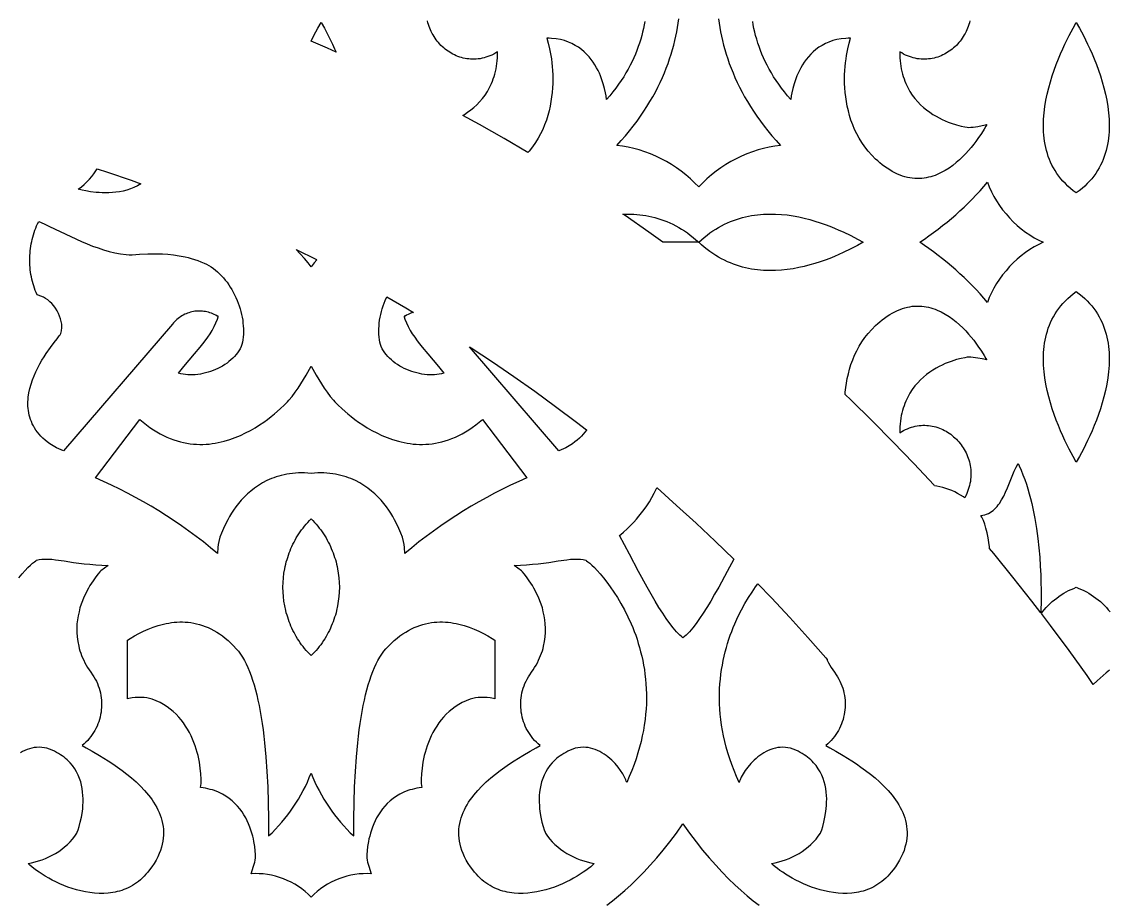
# Model space of a CAD drawing. Extents: x -350 to 350, y -780 to 780.
# Drawn here: x 46.4 to 157.6, y 516.4 to 606.3 of the extents above; entities that cross this region are included whole.
import ezdxf

# ---------------------------------------------------------------- set-up
doc = ezdxf.new("R2010")
doc.units = 0
doc.layers.add('LAYER_1', color=18, linetype='CONTINUOUS')

msp = doc.modelspace()

# ---------------------------------------------------------------- linework, layer by layer
at = {"layer": 'LAYER_1'}
for points in [[(77.34, 605.63), (77.73, 604.88), (78.16, 604), (78.39, 603.52), (78.54, 603.18), (77.67, 603.58), (75.99, 604.31), (76.27, 604.88), (76.66, 605.63), (77, 606.22)], [(154.54, 605.63), (154.93, 604.88), (155.36, 604), (155.59, 603.52), (155.81, 603.01), (156.04, 602.48), (156.25, 601.92), (156.47, 601.35), (156.67, 600.75), (156.85, 600.15), (157.03, 599.53), (157.18, 598.9), (157.31, 598.26), (157.42, 597.61), (157.5, 596.97), (157.55, 596.32), (157.56, 595.99), (157.57, 595.67), (157.56, 595.35), (157.55, 595.02), (157.52, 594.7), (157.49, 594.39), (157.45, 594.07), (157.39, 593.75), (157.33, 593.44), (157.25, 593.13), (157.16, 592.83), (157.06, 592.52), (156.95, 592.22), (156.83, 591.93), (156.69, 591.64), (156.54, 591.35), (156.37, 591.07), (156.19, 590.79), (156, 590.52), (155.79, 590.25), (155.56, 589.99), (155.32, 589.74), (155.07, 589.49), (154.8, 589.25), (154.51, 589.02), (154.2, 588.79), (153.89, 589.02), (153.61, 589.25), (153.33, 589.49), (153.08, 589.74), (152.84, 589.99), (152.61, 590.25), (152.4, 590.52), (152.21, 590.79), (152.03, 591.07), (151.86, 591.35), (151.71, 591.64), (151.57, 591.93), (151.45, 592.22), (151.34, 592.52), (151.24, 592.83), (151.15, 593.13), (151.07, 593.44), (151.01, 593.75), (150.95, 594.07), (150.91, 594.39), (150.88, 594.7), (150.85, 595.02), (150.84, 595.35), (150.84, 595.67), (150.84, 595.99), (150.85, 596.32), (150.9, 596.97), (150.98, 597.61), (151.09, 598.26), (151.22, 598.9), (151.38, 599.53), (151.55, 600.15), (151.74, 600.75), (151.94, 601.35), (152.15, 601.92), (152.37, 602.48), (152.59, 603.01), (152.81, 603.52), (153.04, 604), (153.47, 604.88), (153.87, 605.63), (154.2, 606.22)], [(55.17, 590.92), (57.6, 590.08), (58.57, 589.73), (58.23, 589.53), (57.87, 589.36), (57.51, 589.21), (57.14, 589.09), (56.77, 588.99), (56.4, 588.92), (56.03, 588.86), (55.67, 588.82), (55.32, 588.8), (54.97, 588.8), (54.63, 588.8), (54.31, 588.82), (54, 588.85), (53.44, 588.92), (52.96, 589), (52.58, 589.08), (52.18, 589.18), (52.5, 589.42), (52.8, 589.67), (53.07, 589.92), (53.33, 590.19), (53.57, 590.47), (53.78, 590.75), (53.99, 591.04), (54.12, 591.27)], [(145.31, 589.4), (145.53, 588.92), (145.78, 588.44), (146.05, 587.97), (146.35, 587.52), (146.67, 587.08), (147.02, 586.65), (147.38, 586.24), (147.76, 585.85), (148.16, 585.48), (148.57, 585.13), (149, 584.8), (149.44, 584.5), (149.9, 584.22), (150.36, 583.97), (150.83, 583.75), (150.36, 583.53), (149.9, 583.28), (149.44, 583), (149, 582.7), (148.57, 582.37), (148.16, 582.02), (147.76, 581.65), (147.38, 581.26), (147.02, 580.85), (146.67, 580.42), (146.35, 579.98), (146.05, 579.53), (145.78, 579.06), (145.53, 578.59), (145.31, 578.1), (145.12, 577.6), (144.75, 578.04), (144.36, 578.48), (143.96, 578.91), (143.56, 579.33), (143.15, 579.74), (142.73, 580.15), (142.31, 580.54), (141.87, 580.93), (141.44, 581.32), (140.99, 581.69), (140.54, 582.05), (140.08, 582.41), (139.61, 582.76), (139.14, 583.1), (138.67, 583.43), (138.19, 583.75), (138.67, 584.07), (139.14, 584.4), (139.61, 584.74), (140.08, 585.09), (140.54, 585.45), (140.99, 585.81), (141.44, 586.19), (141.87, 586.57), (142.31, 586.96), (142.73, 587.35), (143.15, 587.76), (143.56, 588.17), (143.96, 588.59), (144.36, 589.02), (144.75, 589.46), (145.12, 589.9)], [(48.69, 585.63), (49.24, 585.37), (50.33, 584.85), (51.43, 584.33), (52.53, 583.83), (53.08, 583.59), (53.64, 583.37), (54.2, 583.17), (54.77, 582.98), (55.34, 582.82), (55.92, 582.68), (56.5, 582.57), (57.08, 582.5), (57.38, 582.48), (57.7, 582.48), (58.44, 582.52), (59.3, 582.56), (59.78, 582.58), (60.27, 582.58), (60.8, 582.57), (61.34, 582.54), (61.91, 582.48), (62.5, 582.38), (63.11, 582.26), (63.43, 582.18), (63.74, 582.09), (64.07, 581.99), (64.39, 581.88), (64.72, 581.75), (65.05, 581.61), (65.3, 581.5), (65.53, 581.37), (65.76, 581.23), (65.99, 581.07), (66.21, 580.91), (66.42, 580.72), (66.63, 580.53), (66.83, 580.33), (67.02, 580.11), (67.21, 579.89), (67.39, 579.66), (67.56, 579.41), (67.72, 579.17), (67.88, 578.91), (68.03, 578.65), (68.16, 578.38), (68.29, 578.1), (68.42, 577.82), (68.53, 577.54), (68.63, 577.25), (68.72, 576.96), (68.8, 576.67), (68.87, 576.38), (68.94, 576.09), (68.99, 575.79), (69.02, 575.5), (69.05, 575.21), (69.07, 574.92), (69.07, 574.63), (69.06, 574.35), (69.04, 574.07), (69.01, 573.79), (68.96, 573.55), (68.9, 573.32), (68.82, 573.1), (68.72, 572.88), (68.6, 572.67), (68.47, 572.47), (68.32, 572.27), (68.16, 572.08), (67.98, 571.9), (67.79, 571.73), (67.59, 571.56), (67.39, 571.4), (67.17, 571.25), (66.94, 571.11), (66.71, 570.98), (66.46, 570.86), (66.22, 570.75), (65.97, 570.64), (65.71, 570.55), (65.45, 570.47), (65.19, 570.4), (64.93, 570.34), (64.67, 570.29), (64.4, 570.25), (64.14, 570.22), (63.89, 570.21), (63.63, 570.2), (63.38, 570.21), (63.14, 570.23), (62.9, 570.27), (62.67, 570.32), (62.44, 570.38), (62.7, 570.72), (62.96, 571.06), (63.51, 571.72), (64.07, 572.37), (64.63, 573.02), (64.9, 573.36), (65.16, 573.69), (65.41, 574.04), (65.65, 574.39), (65.86, 574.75), (66.07, 575.13), (66.25, 575.51), (66.4, 575.91), (66.47, 576.13), (66.48, 576.21), (66.38, 576.21), (66.24, 576.29), (66.09, 576.37), (65.94, 576.44), (65.8, 576.5), (65.64, 576.55), (65.49, 576.6), (65.34, 576.64), (65.19, 576.67), (65.03, 576.69), (64.88, 576.71), (64.72, 576.72), (64.57, 576.73), (64.41, 576.72), (64.26, 576.71), (64.1, 576.7), (63.95, 576.67), (63.8, 576.64), (63.65, 576.6), (63.5, 576.56), (63.35, 576.51), (63.2, 576.45), (63.06, 576.39), (62.92, 576.31), (62.78, 576.24), (62.65, 576.15), (62.52, 576.06), (62.39, 575.97), (62.26, 575.86), (62.14, 575.75), (62.02, 575.64), (61.91, 575.52), (61.8, 575.39), (50.67, 562.43), (49.95, 562.76), (49.61, 562.95), (49.44, 563.05), (49.28, 563.16), (49.02, 563.35), (48.79, 563.55), (48.57, 563.74), (48.37, 563.94), (48.19, 564.15), (48.02, 564.36), (47.86, 564.57), (47.72, 564.78), (47.6, 565), (47.48, 565.21), (47.39, 565.43), (47.3, 565.65), (47.23, 565.88), (47.17, 566.1), (47.12, 566.33), (47.08, 566.55), (47.05, 566.78), (47.04, 567.01), (47.03, 567.23), (47.03, 567.46), (47.05, 567.69), (47.07, 567.92), (47.13, 568.37), (47.23, 568.82), (47.36, 569.26), (47.5, 569.69), (47.67, 570.12), (47.85, 570.53), (48.05, 570.94), (48.26, 571.32), (48.47, 571.7), (48.69, 572.05), (48.91, 572.39), (49.33, 572.99), (49.71, 573.5), (50.02, 573.9), (50.24, 574.18), (50.34, 574.31), (50.39, 574.43), (50.43, 574.56), (50.46, 574.69), (50.48, 574.82), (50.5, 574.95), (50.5, 575.09), (50.49, 575.37), (50.45, 575.65), (50.37, 575.93), (50.28, 576.21), (50.16, 576.49), (50.02, 576.75), (49.86, 577.01), (49.68, 577.25), (49.49, 577.48), (49.29, 577.68), (49.07, 577.86), (48.85, 578.01), (48.62, 578.13), (48.36, 578.25), (48.1, 578.34), (47.98, 578.38), (47.88, 578.61), (47.79, 578.83), (47.71, 579.06), (47.63, 579.29), (47.56, 579.52), (47.5, 579.76), (47.44, 579.99), (47.39, 580.23), (47.35, 580.47), (47.31, 580.7), (47.28, 580.94), (47.25, 581.18), (47.24, 581.42), (47.22, 581.66), (47.22, 581.9), (47.22, 582.14), (47.23, 582.39), (47.25, 582.63), (47.27, 582.87), (47.29, 583.1), (47.33, 583.34), (47.37, 583.58), (47.42, 583.82), (47.47, 584.05), (47.53, 584.29), (47.6, 584.52), (47.67, 584.75), (47.75, 584.98), (47.84, 585.2), (47.93, 585.43), (48.03, 585.65), (48.14, 585.87)], [(123.46, 586.63), (124.07, 586.6), (124.66, 586.54), (125.25, 586.45), (125.83, 586.34), (126.4, 586.22), (126.95, 586.08), (127.49, 585.92), (128.02, 585.75), (128.53, 585.57), (129.02, 585.39), (129.49, 585.2), (129.94, 585), (130.37, 584.81), (131.16, 584.43), (131.84, 584.07), (132.41, 583.75), (131.84, 583.43), (131.16, 583.07), (130.37, 582.69), (129.94, 582.5), (129.49, 582.3), (129.02, 582.11), (128.53, 581.93), (128.02, 581.75), (127.49, 581.58), (126.95, 581.43), (126.4, 581.28), (125.83, 581.16), (125.25, 581.05), (124.66, 580.97), (124.07, 580.9), (123.46, 580.87), (122.86, 580.86), (122.24, 580.88), (121.63, 580.93), (121.32, 580.97), (121.01, 581.02), (120.7, 581.08), (120.39, 581.15), (120.08, 581.22), (119.77, 581.31), (119.47, 581.41), (119.16, 581.52), (118.85, 581.64), (118.55, 581.77), (118.25, 581.91), (117.94, 582.06), (117.64, 582.23), (117.34, 582.4), (117.05, 582.6), (116.75, 582.8), (116.46, 583.02), (116.17, 583.25), (115.89, 583.49), (115.6, 583.75), (111.92, 583.75), (110.49, 584.79), (108.08, 586.49), (107.86, 586.64), (108.35, 586.64), (108.96, 586.62), (109.58, 586.57), (109.88, 586.53), (110.19, 586.48), (110.5, 586.42), (110.81, 586.35), (111.12, 586.28), (111.43, 586.19), (111.74, 586.09), (112.04, 585.98), (112.35, 585.86), (112.65, 585.73), (112.96, 585.59), (113.26, 585.44), (113.56, 585.27), (113.86, 585.1), (114.15, 584.91), (114.45, 584.7), (114.74, 584.49), (115.03, 584.25), (115.32, 584.01), (115.6, 583.75), (115.89, 584.01), (116.17, 584.25), (116.46, 584.49), (116.75, 584.7), (117.05, 584.91), (117.34, 585.1), (117.64, 585.27), (117.94, 585.44), (118.25, 585.59), (118.55, 585.73), (118.85, 585.86), (119.16, 585.98), (119.47, 586.09), (119.77, 586.19), (120.08, 586.28), (120.39, 586.35), (120.7, 586.42), (121.01, 586.48), (121.32, 586.53), (121.63, 586.57), (122.24, 586.62), (122.86, 586.64)], [(76.54, 581.99), (76.58, 581.97), (76.31, 581.64), (75.99, 581.23), (75.67, 581.64), (75.3, 582.09), (74.88, 582.57), (74.47, 583.01)], [(85.67, 577.05), (86.46, 576.59), (86.33, 576.55), (86.18, 576.5), (86.03, 576.44), (85.89, 576.37), (85.74, 576.29), (85.6, 576.21), (85.5, 576.21), (85.51, 576.13), (85.57, 575.91), (85.73, 575.51), (85.91, 575.13), (86.11, 574.75), (86.33, 574.39), (86.57, 574.04), (86.82, 573.69), (87.08, 573.36), (87.35, 573.02), (87.91, 572.37), (88.47, 571.72), (89.02, 571.06), (89.28, 570.72), (89.54, 570.38), (89.31, 570.32), (89.08, 570.27), (88.84, 570.23), (88.6, 570.21), (88.35, 570.2), (88.09, 570.21), (87.83, 570.22), (87.57, 570.25), (87.31, 570.29), (87.05, 570.34), (86.79, 570.4), (86.53, 570.47), (86.27, 570.55), (86.01, 570.64), (85.76, 570.75), (85.51, 570.86), (85.27, 570.98), (85.04, 571.11), (84.81, 571.25), (84.59, 571.4), (84.38, 571.56), (84.19, 571.73), (84, 571.9), (83.82, 572.08), (83.66, 572.27), (83.51, 572.47), (83.38, 572.67), (83.26, 572.88), (83.16, 573.1), (83.08, 573.32), (83.01, 573.55), (82.97, 573.79), (82.94, 574.07), (82.91, 574.35), (82.91, 574.63), (82.91, 574.92), (82.93, 575.21), (82.95, 575.5), (82.99, 575.79), (83.04, 576.09), (83.1, 576.38), (83.17, 576.67), (83.26, 576.96), (83.35, 577.25), (83.45, 577.54), (83.56, 577.82), (83.68, 578.1), (83.72, 578.17)], [(154.51, 578.48), (154.8, 578.25), (155.07, 578.01), (155.32, 577.76), (155.56, 577.51), (155.79, 577.25), (156, 576.98), (156.19, 576.71), (156.37, 576.43), (156.54, 576.15), (156.69, 575.86), (156.83, 575.57), (156.95, 575.28), (157.06, 574.98), (157.16, 574.68), (157.25, 574.37), (157.33, 574.06), (157.39, 573.75), (157.45, 573.43), (157.49, 573.12), (157.52, 572.8), (157.55, 572.48), (157.56, 572.15), (157.57, 571.83), (157.56, 571.51), (157.55, 571.18), (157.5, 570.53), (157.42, 569.89), (157.31, 569.24), (157.18, 568.6), (157.03, 567.97), (156.85, 567.35), (156.67, 566.75), (156.47, 566.15), (156.25, 565.58), (156.04, 565.02), (155.81, 564.49), (155.59, 563.98), (155.36, 563.5), (154.93, 562.62), (154.54, 561.87), (154.2, 561.28), (153.87, 561.87), (153.47, 562.62), (153.04, 563.5), (152.81, 563.98), (152.59, 564.49), (152.37, 565.02), (152.15, 565.58), (151.94, 566.15), (151.74, 566.75), (151.55, 567.35), (151.38, 567.97), (151.22, 568.6), (151.09, 569.24), (150.98, 569.89), (150.9, 570.53), (150.85, 571.18), (150.84, 571.51), (150.84, 571.83), (150.84, 572.15), (150.85, 572.48), (150.88, 572.8), (150.91, 573.12), (150.95, 573.43), (151.01, 573.75), (151.07, 574.06), (151.15, 574.37), (151.24, 574.68), (151.34, 574.98), (151.45, 575.28), (151.57, 575.57), (151.71, 575.86), (151.86, 576.15), (152.03, 576.43), (152.21, 576.71), (152.4, 576.98), (152.61, 577.25), (152.84, 577.51), (153.08, 577.76), (153.33, 578.01), (153.61, 578.25), (153.89, 578.48), (154.2, 578.71)], [(138.17, 577.24), (138.41, 577.22), (138.64, 577.19), (138.87, 577.16), (139.1, 577.11), (139.32, 577.05), (139.54, 576.98), (139.76, 576.91), (139.98, 576.82), (140.4, 576.63), (140.8, 576.41), (141.19, 576.16), (141.57, 575.89), (141.92, 575.61), (142.27, 575.31), (142.59, 575), (142.9, 574.69), (143.19, 574.37), (143.46, 574.05), (143.71, 573.74), (143.94, 573.44), (144.15, 573.15), (144.51, 572.62), (144.78, 572.19), (144.96, 571.88), (145.04, 571.73), (144.58, 571.83), (144.12, 571.92), (143.66, 571.99), (143.43, 572.01), (143.2, 572.01), (143.06, 572), (142.79, 571.96), (142.42, 571.88), (141.95, 571.76), (141.41, 571.58), (141.12, 571.47), (140.81, 571.35), (140.5, 571.21), (140.18, 571.05), (139.86, 570.88), (139.54, 570.68), (139.22, 570.47), (138.9, 570.23), (138.59, 569.98), (138.28, 569.7), (137.99, 569.4), (137.71, 569.07), (137.44, 568.72), (137.2, 568.34), (136.97, 567.94), (136.77, 567.51), (136.67, 567.28), (136.59, 567.05), (136.51, 566.81), (136.43, 566.56), (136.37, 566.3), (136.31, 566.04), (136.26, 565.77), (136.22, 565.49), (136.19, 565.2), (136.17, 564.91), (136.15, 564.61), (136.15, 564.29), (136.35, 564.41), (136.54, 564.52), (136.74, 564.62), (136.94, 564.7), (137.14, 564.78), (137.34, 564.85), (137.54, 564.9), (137.74, 564.95), (137.93, 564.99), (138.13, 565.02), (138.33, 565.04), (138.52, 565.05), (138.72, 565.05), (138.91, 565.04), (139.1, 565.02), (139.29, 565), (139.48, 564.97), (139.66, 564.93), (139.85, 564.88), (140.03, 564.82), (140.21, 564.76), (140.38, 564.69), (140.55, 564.61), (140.72, 564.53), (140.89, 564.44), (141.05, 564.34), (141.21, 564.24), (141.36, 564.13), (141.51, 564.01), (141.66, 563.89), (141.8, 563.77), (141.94, 563.63), (142.07, 563.5), (142.2, 563.35), (142.32, 563.21), (142.44, 563.06), (142.55, 562.9), (142.65, 562.74), (142.75, 562.57), (142.85, 562.41), (142.93, 562.23), (143.02, 562.06), (143.09, 561.88), (143.16, 561.7), (143.22, 561.51), (143.27, 561.32), (143.32, 561.13), (143.35, 560.94), (143.39, 560.74), (143.41, 560.54), (143.42, 560.34), (143.43, 560.14), (143.43, 559.94), (143.42, 559.74), (143.4, 559.53), (143.37, 559.32), (143.33, 559.12), (143.28, 558.91), (143.23, 558.7), (143.16, 558.49), (143.08, 558.28), (143, 558.07), (142.9, 557.86), (142.79, 557.65), (142.66, 557.75), (142.37, 557.93), (142.07, 558.1), (141.78, 558.24), (141.47, 558.38), (141.17, 558.5), (140.86, 558.6), (140.55, 558.69), (140.25, 558.77), (139.95, 558.84), (139.7, 558.88), (139.67, 558.92), (137.58, 561.16), (135.46, 563.36), (133.32, 565.52), (131.15, 567.64), (130.56, 568.19), (130.58, 568.43), (130.63, 568.9), (130.7, 569.37), (130.79, 569.84), (130.9, 570.32), (131.02, 570.79), (131.17, 571.27), (131.35, 571.74), (131.54, 572.21), (131.77, 572.67), (132.02, 573.13), (132.29, 573.57), (132.6, 574.01), (132.93, 574.43), (133.3, 574.85), (133.69, 575.25), (133.91, 575.44), (134.12, 575.63), (134.35, 575.82), (134.59, 576), (134.86, 576.19), (135.13, 576.37), (135.39, 576.52), (135.66, 576.66), (135.92, 576.79), (136.18, 576.89), (136.44, 576.99), (136.69, 577.06), (136.94, 577.13), (137.19, 577.17), (137.44, 577.21), (137.69, 577.23), (137.93, 577.24)], [(92.34, 572.96), (94.53, 571.52), (96.7, 570.04), (98.85, 568.53), (100.98, 566.97), (103.1, 565.38), (104.13, 564.58), (104.12, 564.57), (103.96, 564.36), (103.79, 564.15), (103.61, 563.94), (103.41, 563.74), (103.19, 563.55), (102.95, 563.35), (102.7, 563.16), (102.54, 563.05), (102.37, 562.95), (102.03, 562.76), (101.31, 562.43), (92.18, 573.06)], [(76.51, 570.18), (77.05, 569.29), (77.33, 568.85), (77.62, 568.43), (77.93, 568.01), (78.26, 567.62), (78.4, 567.46), (78.71, 567.15), (79.15, 566.72), (79.74, 566.22), (80.08, 565.94), (80.44, 565.66), (80.84, 565.37), (81.27, 565.09), (81.72, 564.8), (82.19, 564.53), (82.69, 564.27), (83.21, 564.02), (83.76, 563.8), (84.32, 563.59), (84.9, 563.42), (85.19, 563.35), (85.49, 563.28), (85.8, 563.23), (86.11, 563.18), (86.42, 563.14), (86.73, 563.12), (87.05, 563.1), (87.37, 563.1), (87.7, 563.11), (88.03, 563.13), (88.36, 563.17), (88.69, 563.22), (89.02, 563.28), (89.36, 563.36), (89.7, 563.46), (90.04, 563.57), (90.38, 563.7), (90.73, 563.84), (91.07, 564), (91.42, 564.18), (91.77, 564.38), (92.12, 564.59), (92.46, 564.83), (92.81, 565.09), (93.16, 565.36), (93.51, 565.66), (98.05, 559.68), (97.21, 559.32), (96.38, 558.93), (95.56, 558.54), (94.74, 558.12), (93.93, 557.69), (93.13, 557.24), (92.33, 556.78), (91.55, 556.3), (90.77, 555.81), (90, 555.3), (89.24, 554.78), (88.48, 554.24), (87.74, 553.69), (87.01, 553.13), (86.29, 552.55), (85.58, 551.96), (85.52, 552.57), (85.49, 552.87), (85.44, 553.17), (85.31, 553.61), (85.16, 554.02), (84.96, 554.52), (84.68, 555.1), (84.52, 555.41), (84.34, 555.73), (84.14, 556.06), (83.92, 556.39), (83.68, 556.73), (83.42, 557.06), (83.14, 557.39), (82.83, 557.72), (82.51, 558.04), (82.16, 558.34), (81.79, 558.64), (81.39, 558.91), (80.97, 559.17), (80.53, 559.4), (80.29, 559.51), (80.05, 559.61), (79.81, 559.7), (79.56, 559.79), (79.3, 559.87), (79.03, 559.94), (78.76, 560), (78.48, 560.06), (78.2, 560.1), (77.9, 560.14), (77.6, 560.17), (77.29, 560.18), (76.98, 560.19), (76.66, 560.18), (76.33, 560.17), (75.99, 560.14), (75.65, 560.17), (75.32, 560.18), (75, 560.19), (74.68, 560.18), (74.38, 560.17), (74.08, 560.14), (73.78, 560.1), (73.5, 560.06), (73.22, 560), (72.94, 559.94), (72.68, 559.87), (72.42, 559.79), (72.17, 559.7), (71.92, 559.61), (71.68, 559.51), (71.45, 559.4), (71.01, 559.17), (70.59, 558.91), (70.19, 558.64), (69.82, 558.34), (69.47, 558.04), (69.15, 557.72), (68.84, 557.39), (68.56, 557.06), (68.3, 556.73), (68.06, 556.39), (67.84, 556.06), (67.64, 555.73), (67.46, 555.41), (67.3, 555.1), (67.02, 554.52), (66.81, 554.02), (66.67, 553.61), (66.54, 553.17), (66.49, 552.87), (66.46, 552.57), (66.4, 551.96), (65.69, 552.55), (64.97, 553.13), (64.24, 553.69), (63.49, 554.24), (62.74, 554.78), (61.98, 555.3), (61.21, 555.81), (60.43, 556.3), (59.64, 556.78), (58.85, 557.24), (58.05, 557.69), (57.23, 558.12), (56.42, 558.54), (55.59, 558.93), (54.77, 559.32), (53.93, 559.68), (58.46, 565.66), (58.81, 565.36), (59.16, 565.09), (59.51, 564.83), (59.86, 564.59), (60.21, 564.38), (60.56, 564.18), (60.91, 564), (61.25, 563.84), (61.59, 563.7), (61.94, 563.57), (62.28, 563.46), (62.62, 563.36), (62.95, 563.28), (63.29, 563.22), (63.62, 563.17), (63.95, 563.13), (64.28, 563.11), (64.6, 563.1), (64.93, 563.1), (65.24, 563.12), (65.56, 563.14), (65.87, 563.18), (66.18, 563.23), (66.48, 563.28), (66.78, 563.35), (67.08, 563.42), (67.66, 563.59), (68.22, 563.8), (68.77, 564.02), (69.29, 564.27), (69.79, 564.53), (70.26, 564.8), (70.71, 565.09), (71.14, 565.37), (71.53, 565.66), (71.9, 565.94), (72.24, 566.22), (72.82, 566.72), (73.27, 567.15), (73.57, 567.46), (73.72, 567.62), (74.04, 568.01), (74.35, 568.43), (74.65, 568.85), (74.93, 569.29), (75.47, 570.18), (75.99, 571.08)], [(148.36, 560.92), (148.56, 560.47), (148.75, 560), (148.93, 559.53), (149.1, 559.05), (149.25, 558.56), (149.39, 558.06), (149.53, 557.56), (149.65, 557.05), (149.77, 556.55), (149.87, 556.04), (149.97, 555.53), (150.14, 554.51), (150.27, 553.5), (150.38, 552.52), (150.46, 551.57), (150.52, 550.66), (150.57, 549.79), (150.59, 548.99), (150.61, 548.25), (150.61, 547.59), (150.6, 547.01), (150.59, 546.16), (150.58, 545.9), (149.67, 547.09), (147.73, 549.54), (145.76, 551.95), (145.33, 552.45), (145.32, 552.62), (145.26, 553.09), (145.19, 553.57), (145.09, 554.06), (144.97, 554.55), (144.85, 554.94), (144.7, 555.31), (144.54, 555.66), (144.45, 555.83), (144.65, 555.86), (144.85, 555.9), (145.03, 555.96), (145.21, 556.04), (145.38, 556.13), (145.54, 556.23), (145.69, 556.35), (145.84, 556.47), (145.97, 556.61), (146.11, 556.76), (146.23, 556.92), (146.35, 557.08), (146.57, 557.44), (146.78, 557.82), (146.98, 558.23), (147.16, 558.65), (147.51, 559.51), (147.86, 560.36), (148.05, 560.77), (148.25, 561.16)], [(111.35, 558.65), (113.35, 556.87), (115.34, 555.06), (117.3, 553.2), (119.19, 551.37), (118.52, 550.13), (117.65, 548.53), (117.23, 547.79), (116.83, 547.1), (116.44, 546.45), (116.07, 545.85), (115.7, 545.3), (115.34, 544.8), (115, 544.35), (114.66, 543.96), (114.49, 543.78), (114.32, 543.62), (114.16, 543.47), (113.99, 543.33), (113.83, 543.47), (113.66, 543.62), (113.5, 543.78), (113.33, 543.96), (112.99, 544.35), (112.64, 544.8), (112.28, 545.3), (111.92, 545.85), (111.54, 546.45), (111.15, 547.1), (110.75, 547.79), (110.34, 548.53), (109.46, 550.13), (108.52, 551.88), (107.5, 553.78), (107.64, 553.9), (107.91, 554.13), (108.28, 554.46), (108.73, 554.91), (108.98, 555.17), (109.23, 555.45), (109.5, 555.76), (109.77, 556.1), (110.04, 556.45), (110.3, 556.84), (110.56, 557.24), (110.81, 557.67), (111.05, 558.12), (111.28, 558.59), (111.32, 558.68)], [(76.17, 555.31), (76.34, 555.13), (76.5, 554.94), (76.66, 554.75), (76.82, 554.56), (76.97, 554.36), (77.11, 554.16), (77.25, 553.96), (77.38, 553.75), (77.51, 553.54), (77.63, 553.33), (77.74, 553.12), (77.85, 552.9), (77.96, 552.68), (78.05, 552.46), (78.15, 552.24), (78.23, 552.02), (78.31, 551.79), (78.39, 551.56), (78.46, 551.33), (78.53, 551.1), (78.58, 550.87), (78.64, 550.64), (78.69, 550.4), (78.76, 549.93), (78.82, 549.46), (78.85, 548.98), (78.87, 548.5), (78.85, 548.02), (78.82, 547.55), (78.76, 547.07), (78.69, 546.6), (78.58, 546.13), (78.53, 545.9), (78.46, 545.67), (78.39, 545.44), (78.31, 545.21), (78.23, 544.99), (78.15, 544.76), (78.05, 544.54), (77.96, 544.32), (77.85, 544.1), (77.74, 543.88), (77.63, 543.67), (77.51, 543.46), (77.38, 543.25), (77.25, 543.05), (77.11, 542.84), (76.97, 542.64), (76.82, 542.45), (76.66, 542.25), (76.5, 542.06), (76.34, 541.88), (76.17, 541.69), (75.99, 541.52), (75.81, 541.69), (75.64, 541.88), (75.47, 542.06), (75.31, 542.25), (75.16, 542.45), (75.01, 542.64), (74.87, 542.84), (74.73, 543.05), (74.6, 543.25), (74.47, 543.46), (74.35, 543.67), (74.24, 543.88), (74.13, 544.1), (74.02, 544.32), (73.92, 544.54), (73.83, 544.76), (73.74, 544.99), (73.66, 545.21), (73.59, 545.44), (73.52, 545.67), (73.45, 545.9), (73.39, 546.13), (73.29, 546.6), (73.21, 547.07), (73.16, 547.55), (73.12, 548.02), (73.11, 548.5), (73.12, 548.98), (73.16, 549.46), (73.21, 549.93), (73.29, 550.4), (73.34, 550.64), (73.39, 550.87), (73.45, 551.1), (73.52, 551.33), (73.59, 551.56), (73.66, 551.79), (73.74, 552.02), (73.83, 552.24), (73.92, 552.46), (74.02, 552.68), (74.13, 552.9), (74.24, 553.12), (74.35, 553.33), (74.47, 553.54), (74.6, 553.75), (74.73, 553.96), (74.87, 554.16), (75.01, 554.36), (75.16, 554.56), (75.31, 554.75), (75.47, 554.94), (75.64, 555.13), (75.81, 555.31), (75.99, 555.49)], [(103.52, 551.38), (103.8, 551.34), (103.93, 551.31), (104.05, 551.27), (104.14, 551.22), (104.28, 551.12), (104.46, 550.97), (104.68, 550.77), (104.94, 550.52), (105.22, 550.22), (105.53, 549.87), (105.86, 549.48), (106.21, 549.04), (106.56, 548.55), (106.93, 548.02), (107.29, 547.45), (107.66, 546.84), (108.02, 546.19), (108.37, 545.5), (108.7, 544.77), (108.86, 544.39), (109.01, 544), (109.16, 543.6), (109.3, 543.19), (109.43, 542.77), (109.56, 542.35), (109.67, 541.91), (109.78, 541.47), (109.88, 541.02), (109.97, 540.56), (110.05, 540.09), (110.11, 539.62), (110.17, 539.13), (110.21, 538.64), (110.24, 538.14), (110.26, 537.63), (110.26, 537.12), (110.25, 536.59), (110.22, 536.06), (110.18, 535.53), (110.12, 534.98), (110.04, 534.43), (109.95, 533.87), (109.84, 533.31), (109.71, 532.74), (109.56, 532.16), (109.39, 531.58), (109.21, 530.99), (109, 530.39), (108.77, 529.79), (108.51, 529.18), (108.24, 528.56), (108.2, 528.69), (108.16, 528.82), (108.03, 529.11), (107.85, 529.44), (107.62, 529.78), (107.36, 530.14), (107.05, 530.5), (106.88, 530.67), (106.71, 530.84), (106.53, 531.01), (106.33, 531.17), (106.13, 531.32), (105.93, 531.46), (105.71, 531.6), (105.49, 531.72), (105.26, 531.83), (105.03, 531.93), (104.79, 532.01), (104.55, 532.07), (104.3, 532.12), (104.05, 532.15), (103.79, 532.16), (103.53, 532.15), (103.26, 532.11), (102.99, 532.05), (102.72, 531.97), (102.45, 531.86), (102.23, 531.75), (102.01, 531.64), (101.81, 531.53), (101.61, 531.4), (101.43, 531.28), (101.25, 531.15), (101.08, 531.01), (100.93, 530.87), (100.78, 530.73), (100.64, 530.58), (100.38, 530.28), (100.16, 529.97), (99.97, 529.64), (99.8, 529.31), (99.66, 528.97), (99.55, 528.62), (99.46, 528.28), (99.39, 527.93), (99.34, 527.58), (99.31, 527.23), (99.3, 526.89), (99.3, 526.55), (99.32, 526.22), (99.34, 525.9), (99.38, 525.59), (99.47, 525.01), (99.58, 524.5), (99.7, 524.07), (99.81, 523.73), (99.9, 523.49), (99.95, 523.38), (100.16, 523.07), (100.39, 522.77), (100.64, 522.49), (100.91, 522.23), (101.19, 521.98), (101.49, 521.74), (101.8, 521.52), (102.12, 521.32), (102.45, 521.13), (102.79, 520.96), (103.14, 520.81), (103.49, 520.67), (103.85, 520.55), (104.21, 520.45), (104.57, 520.36), (104.93, 520.29), (104.76, 520.13), (104.56, 519.95), (104.33, 519.77), (104.07, 519.58), (103.8, 519.39), (103.49, 519.19), (103.17, 518.99), (102.82, 518.79), (102.46, 518.59), (102.08, 518.4), (101.68, 518.22), (101.27, 518.05), (100.85, 517.88), (100.41, 517.73), (99.97, 517.6), (99.51, 517.48), (99.06, 517.38), (98.59, 517.31), (98.13, 517.25), (97.66, 517.22), (97.19, 517.22), (96.73, 517.25), (96.27, 517.31), (96.04, 517.36), (95.81, 517.41), (95.58, 517.47), (95.36, 517.54), (95.14, 517.62), (94.92, 517.71), (94.7, 517.81), (94.48, 517.91), (94.27, 518.03), (94.06, 518.16), (93.86, 518.31), (93.65, 518.46), (93.45, 518.62), (93.26, 518.8), (93.07, 518.98), (92.88, 519.18), (92.69, 519.4), (92.52, 519.62), (92.27, 519.96), (92.04, 520.3), (91.85, 520.64), (91.67, 520.97), (91.52, 521.3), (91.4, 521.62), (91.29, 521.94), (91.21, 522.26), (91.15, 522.57), (91.11, 522.88), (91.08, 523.19), (91.08, 523.49), (91.09, 523.79), (91.13, 524.08), (91.18, 524.37), (91.24, 524.66), (91.32, 524.94), (91.42, 525.22), (91.52, 525.49), (91.65, 525.76), (91.78, 526.02), (91.93, 526.28), (92.08, 526.54), (92.25, 526.79), (92.43, 527.03), (92.62, 527.28), (92.81, 527.51), (93.02, 527.74), (93.44, 528.19), (93.89, 528.62), (94.35, 529.03), (94.83, 529.42), (95.31, 529.79), (95.79, 530.14), (96.27, 530.46), (96.74, 530.77), (97.61, 531.31), (98.37, 531.75), (98.98, 532.1), (99.39, 532.34), (99.19, 532.51), (99.01, 532.68), (98.83, 532.86), (98.66, 533.05), (98.51, 533.25), (98.36, 533.45), (98.23, 533.66), (98.1, 533.87), (97.98, 534.09), (97.88, 534.31), (97.79, 534.54), (97.7, 534.77), (97.63, 535.01), (97.57, 535.25), (97.51, 535.49), (97.47, 535.73), (97.44, 535.98), (97.42, 536.22), (97.41, 536.47), (97.42, 536.72), (97.43, 536.97), (97.46, 537.21), (97.49, 537.46), (97.54, 537.71), (97.6, 537.95), (97.67, 538.19), (97.75, 538.43), (97.84, 538.67), (97.95, 538.9), (98.06, 539.13), (98.19, 539.35), (98.33, 539.57), (98.51, 539.82), (98.68, 540.07), (98.83, 540.31), (98.98, 540.56), (99.11, 540.8), (99.23, 541.05), (99.34, 541.29), (99.44, 541.53), (99.54, 541.78), (99.62, 542.02), (99.69, 542.26), (99.75, 542.49), (99.85, 542.96), (99.91, 543.43), (99.94, 543.88), (99.95, 544.33), (99.92, 544.76), (99.88, 545.19), (99.81, 545.6), (99.72, 546.01), (99.62, 546.4), (99.5, 546.77), (99.36, 547.13), (99.22, 547.48), (99.07, 547.8), (98.92, 548.12), (98.76, 548.41), (98.6, 548.68), (98.29, 549.17), (98, 549.57), (97.76, 549.87), (97.58, 550.08), (97.49, 550.17), (97.11, 550.45), (96.73, 550.72), (97.38, 550.75), (98.01, 550.79), (98.61, 550.85), (99.19, 550.91), (100.27, 551.05), (101.24, 551.2), (102.11, 551.31), (102.5, 551.36), (102.87, 551.38), (103.21, 551.39)], [(123.06, 547.41), (124.93, 545.41), (126.77, 543.36), (128.59, 541.28), (128.72, 541.12), (128.75, 541.05), (128.88, 540.8), (129.01, 540.56), (129.15, 540.31), (129.31, 540.07), (129.48, 539.82), (129.66, 539.57), (129.8, 539.35), (129.92, 539.13), (130.04, 538.9), (130.14, 538.67), (130.24, 538.43), (130.32, 538.19), (130.39, 537.95), (130.45, 537.71), (130.5, 537.46), (130.53, 537.21), (130.56, 536.97), (130.57, 536.72), (130.57, 536.47), (130.56, 536.22), (130.54, 535.98), (130.51, 535.73), (130.47, 535.49), (130.42, 535.25), (130.36, 535.01), (130.28, 534.77), (130.2, 534.54), (130.11, 534.31), (130, 534.09), (129.89, 533.87), (129.76, 533.66), (129.62, 533.45), (129.48, 533.25), (129.32, 533.05), (129.16, 532.86), (128.98, 532.68), (128.79, 532.51), (128.6, 532.34), (129, 532.1), (129.61, 531.75), (130.38, 531.31), (131.25, 530.77), (131.72, 530.46), (132.19, 530.14), (132.67, 529.79), (133.16, 529.42), (133.63, 529.03), (134.1, 528.62), (134.54, 528.19), (134.97, 527.74), (135.17, 527.51), (135.37, 527.28), (135.56, 527.03), (135.73, 526.79), (135.9, 526.54), (136.06, 526.28), (136.21, 526.02), (136.34, 525.76), (136.46, 525.49), (136.57, 525.22), (136.67, 524.94), (136.75, 524.66), (136.81, 524.37), (136.86, 524.08), (136.89, 523.79), (136.91, 523.49), (136.9, 523.19), (136.88, 522.88), (136.84, 522.57), (136.78, 522.26), (136.69, 521.94), (136.59, 521.62), (136.46, 521.3), (136.31, 520.97), (136.14, 520.64), (135.94, 520.3), (135.72, 519.96), (135.47, 519.62), (135.29, 519.4), (135.11, 519.18), (134.92, 518.98), (134.73, 518.8), (134.53, 518.62), (134.33, 518.46), (134.13, 518.31), (133.92, 518.16), (133.72, 518.03), (133.5, 517.91), (133.29, 517.81), (133.07, 517.71), (132.85, 517.62), (132.63, 517.54), (132.4, 517.47), (132.18, 517.41), (131.95, 517.36), (131.72, 517.31), (131.26, 517.25), (130.79, 517.22), (130.32, 517.22), (129.86, 517.25), (129.39, 517.31), (128.93, 517.38), (128.47, 517.48), (128.02, 517.6), (127.58, 517.73), (127.14, 517.88), (126.72, 518.05), (126.31, 518.22), (125.91, 518.4), (125.53, 518.59), (125.16, 518.79), (124.82, 518.99), (124.49, 519.19), (124.19, 519.39), (123.91, 519.58), (123.66, 519.77), (123.43, 519.95), (123.23, 520.13), (123.06, 520.29), (123.42, 520.36), (123.78, 520.45), (124.14, 520.55), (124.49, 520.67), (124.84, 520.81), (125.19, 520.96), (125.53, 521.13), (125.86, 521.32), (126.19, 521.52), (126.5, 521.74), (126.8, 521.98), (127.08, 522.23), (127.35, 522.49), (127.6, 522.77), (127.83, 523.07), (128.04, 523.38), (128.09, 523.49), (128.18, 523.73), (128.28, 524.07), (128.4, 524.5), (128.51, 525.01), (128.61, 525.59), (128.64, 525.9), (128.67, 526.22), (128.68, 526.55), (128.69, 526.89), (128.67, 527.23), (128.64, 527.58), (128.59, 527.93), (128.53, 528.28), (128.44, 528.62), (128.32, 528.97), (128.18, 529.31), (128.02, 529.64), (127.83, 529.97), (127.6, 530.28), (127.35, 530.58), (127.21, 530.73), (127.06, 530.87), (126.9, 531.01), (126.74, 531.15), (126.56, 531.28), (126.37, 531.4), (126.18, 531.53), (125.98, 531.64), (125.76, 531.75), (125.54, 531.86), (125.26, 531.97), (124.99, 532.05), (124.72, 532.11), (124.46, 532.15), (124.2, 532.16), (123.94, 532.15), (123.69, 532.12), (123.44, 532.07), (123.19, 532.01), (122.96, 531.93), (122.72, 531.83), (122.49, 531.72), (122.27, 531.6), (122.06, 531.46), (121.85, 531.32), (121.65, 531.17), (121.46, 531.01), (121.28, 530.84), (121.1, 530.67), (120.93, 530.5), (120.63, 530.14), (120.36, 529.78), (120.14, 529.44), (119.96, 529.11), (119.83, 528.82), (119.78, 528.69), (119.75, 528.56), (119.47, 529.18), (119.22, 529.79), (118.99, 530.39), (118.78, 530.99), (118.59, 531.58), (118.42, 532.16), (118.28, 532.74), (118.15, 533.31), (118.03, 533.87), (117.94, 534.43), (117.87, 534.98), (117.81, 535.53), (117.76, 536.06), (117.74, 536.59), (117.72, 537.12), (117.73, 537.63), (117.74, 538.14), (117.77, 538.64), (117.82, 539.13), (117.87, 539.62), (117.94, 540.09), (118.02, 540.56), (118.11, 541.02), (118.2, 541.47), (118.31, 541.91), (118.43, 542.35), (118.56, 542.77), (118.69, 543.19), (118.83, 543.6), (118.98, 544), (119.13, 544.39), (119.29, 544.77), (119.62, 545.5), (119.97, 546.19), (120.33, 546.84), (120.69, 547.45), (121.06, 548.02), (121.42, 548.55), (121.66, 548.87)], [(89.43, 544.96), (89.71, 544.95), (89.99, 544.93), (90.27, 544.89), (90.54, 544.85), (90.82, 544.8), (91.09, 544.74), (91.62, 544.6), (92.14, 544.43), (92.65, 544.23), (93.13, 544.02), (93.6, 543.78), (94.05, 543.54), (94.48, 543.28), (94.77, 543.1), (94.77, 537.12), (94.63, 537.15), (94.3, 537.21), (93.98, 537.24), (93.67, 537.26), (93.36, 537.26), (93.06, 537.24), (92.78, 537.2), (92.5, 537.14), (92.24, 537.06), (91.83, 536.9), (91.44, 536.72), (91.07, 536.52), (90.72, 536.29), (90.39, 536.05), (90.08, 535.8), (89.79, 535.53), (89.52, 535.24), (89.27, 534.95), (89.04, 534.64), (88.82, 534.33), (88.62, 534), (88.43, 533.67), (88.26, 533.34), (88.11, 533), (87.97, 532.66), (87.85, 532.32), (87.73, 531.98), (87.63, 531.64), (87.55, 531.31), (87.47, 530.98), (87.41, 530.65), (87.36, 530.34), (87.32, 530.03), (87.26, 529.44), (87.24, 528.91), (87.25, 528.44), (87.29, 528.05), (87.03, 528.01), (86.78, 527.97), (86.54, 527.92), (86.31, 527.86), (86.08, 527.8), (85.87, 527.73), (85.45, 527.56), (85.06, 527.38), (84.7, 527.17), (84.37, 526.94), (84.06, 526.69), (83.77, 526.43), (83.51, 526.15), (83.27, 525.86), (83.06, 525.57), (82.86, 525.26), (82.68, 524.95), (82.52, 524.64), (82.38, 524.32), (82.26, 524.01), (82.14, 523.69), (82.05, 523.39), (81.97, 523.09), (81.9, 522.8), (81.84, 522.52), (81.75, 522.01), (81.7, 521.57), (81.68, 521.22), (81.67, 520.97), (81.68, 520.85), (81.71, 520.64), (81.76, 520.43), (81.87, 520.02), (82.13, 519.22), (81.72, 519.25), (81.31, 519.24), (80.89, 519.22), (80.47, 519.16), (80.05, 519.09), (79.64, 518.99), (79.23, 518.87), (78.82, 518.72), (78.42, 518.56), (78.04, 518.37), (77.66, 518.16), (77.29, 517.94), (76.94, 517.69), (76.61, 517.43), (76.29, 517.15), (75.99, 516.85), (75.69, 517.15), (75.37, 517.43), (75.04, 517.69), (74.69, 517.94), (74.32, 518.16), (73.94, 518.37), (73.55, 518.56), (73.16, 518.72), (72.75, 518.87), (72.34, 518.99), (71.92, 519.09), (71.51, 519.16), (71.09, 519.22), (70.67, 519.24), (70.26, 519.25), (69.85, 519.22), (70.11, 520.02), (70.22, 520.43), (70.27, 520.64), (70.3, 520.85), (70.31, 520.97), (70.3, 521.22), (70.28, 521.57), (70.22, 522.01), (70.14, 522.52), (70.08, 522.8), (70.01, 523.09), (69.93, 523.39), (69.83, 523.69), (69.72, 524.01), (69.6, 524.32), (69.46, 524.64), (69.3, 524.95), (69.12, 525.26), (68.92, 525.57), (68.7, 525.86), (68.46, 526.15), (68.2, 526.43), (67.92, 526.69), (67.61, 526.94), (67.28, 527.17), (66.92, 527.38), (66.53, 527.56), (66.11, 527.73), (65.89, 527.8), (65.67, 527.86), (65.43, 527.92), (65.19, 527.97), (64.94, 528.01), (64.69, 528.05), (64.73, 528.44), (64.74, 528.91), (64.72, 529.44), (64.66, 530.03), (64.62, 530.34), (64.57, 530.65), (64.5, 530.98), (64.43, 531.31), (64.34, 531.64), (64.24, 531.98), (64.13, 532.32), (64.01, 532.66), (63.87, 533), (63.71, 533.34), (63.55, 533.67), (63.36, 534), (63.16, 534.33), (62.94, 534.64), (62.71, 534.95), (62.46, 535.24), (62.18, 535.53), (61.9, 535.8), (61.59, 536.05), (61.26, 536.29), (60.91, 536.52), (60.54, 536.72), (60.15, 536.9), (59.73, 537.06), (59.48, 537.14), (59.2, 537.2), (58.92, 537.24), (58.62, 537.26), (58.31, 537.26), (58, 537.24), (57.68, 537.21), (57.35, 537.15), (57.21, 537.12), (57.21, 543.1), (57.5, 543.28), (57.93, 543.54), (58.38, 543.78), (58.85, 544.02), (59.33, 544.23), (59.84, 544.43), (60.36, 544.6), (60.89, 544.74), (61.16, 544.8), (61.43, 544.85), (61.71, 544.89), (61.99, 544.93), (62.27, 544.95), (62.55, 544.96), (62.84, 544.96), (63.12, 544.95), (63.41, 544.93), (63.7, 544.89), (63.99, 544.84), (64.28, 544.78), (64.58, 544.7), (64.87, 544.61), (65.16, 544.51), (65.45, 544.39), (65.75, 544.25), (66.04, 544.1), (66.33, 543.93), (66.62, 543.74), (66.91, 543.53), (67.2, 543.31), (67.49, 543.07), (67.78, 542.8), (68.06, 542.52), (68.34, 542.22), (68.56, 541.96), (68.77, 541.68), (68.96, 541.37), (69.16, 541.04), (69.34, 540.68), (69.52, 540.3), (69.68, 539.89), (69.85, 539.46), (70, 539.01), (70.15, 538.53), (70.29, 538.03), (70.42, 537.51), (70.55, 536.97), (70.66, 536.41), (70.77, 535.82), (70.88, 535.21), (70.98, 534.59), (71.07, 533.94), (71.15, 533.28), (71.23, 532.6), (71.3, 531.9), (71.36, 531.18), (71.47, 529.69), (71.55, 528.13), (71.6, 526.51), (71.63, 524.84), (71.64, 523.1), (71.99, 523.43), (72.33, 523.78), (72.66, 524.13), (72.98, 524.49), (73.29, 524.87), (73.59, 525.25), (73.88, 525.64), (74.16, 526.04), (74.43, 526.45), (74.69, 526.87), (74.94, 527.3), (75.17, 527.73), (75.4, 528.16), (75.61, 528.61), (75.8, 529.06), (75.99, 529.51), (76.17, 529.06), (76.37, 528.61), (76.58, 528.16), (76.81, 527.73), (77.04, 527.3), (77.29, 526.87), (77.55, 526.45), (77.82, 526.04), (78.1, 525.64), (78.39, 525.25), (78.69, 524.87), (79, 524.49), (79.32, 524.13), (79.65, 523.78), (79.99, 523.43), (80.34, 523.1), (80.34, 524.84), (80.37, 526.51), (80.43, 528.13), (80.51, 529.69), (80.62, 531.18), (80.68, 531.9), (80.75, 532.6), (80.83, 533.28), (80.91, 533.94), (81, 534.59), (81.1, 535.21), (81.2, 535.82), (81.31, 536.41), (81.43, 536.97), (81.56, 537.51), (81.69, 538.03), (81.83, 538.53), (81.98, 539.01), (82.13, 539.46), (82.29, 539.89), (82.46, 540.3), (82.64, 540.68), (82.82, 541.04), (83.01, 541.37), (83.21, 541.68), (83.42, 541.96), (83.63, 542.22), (83.92, 542.52), (84.2, 542.8), (84.49, 543.07), (84.78, 543.31), (85.07, 543.53), (85.36, 543.74), (85.65, 543.93), (85.94, 544.1), (86.23, 544.25), (86.52, 544.39), (86.82, 544.51), (87.11, 544.61), (87.4, 544.7), (87.69, 544.78), (87.99, 544.84), (88.28, 544.89), (88.57, 544.93), (88.85, 544.95), (89.14, 544.96)]]:
    msp.add_lwpolyline(points, close=True, dxfattribs=at)
for points in [[(110.08, 606.32), (110.02, 605.96), (109.95, 605.6), (109.87, 605.23), (109.78, 604.86), (109.68, 604.49), (109.56, 604.11), (109.43, 603.74), (109.29, 603.36), (109.14, 602.98), (108.98, 602.6), (108.8, 602.21), (108.6, 601.83), (108.4, 601.44), (108.17, 601.06), (107.94, 600.67), (107.68, 600.28), (107.42, 599.89), (107.13, 599.51), (106.83, 599.12), (106.51, 598.73), (106.18, 598.34), (106.14, 598.7), (106.08, 599.03), (105.99, 599.45), (105.85, 599.93), (105.67, 600.46), (105.57, 600.74), (105.45, 601.02), (105.31, 601.31), (105.16, 601.59), (104.99, 601.88), (104.81, 602.16), (104.61, 602.44), (104.39, 602.71), (104.15, 602.97), (103.89, 603.22), (103.61, 603.45), (103.31, 603.67), (102.99, 603.87), (102.65, 604.06), (102.28, 604.21), (101.89, 604.35), (101.47, 604.46), (101.03, 604.53), (100.56, 604.58), (100.32, 604.59), (100.07, 604.6), (100.22, 604.11), (100.36, 603.52), (100.43, 603.19), (100.49, 602.85), (100.54, 602.48), (100.59, 602.1), (100.63, 601.7), (100.66, 601.29), (100.68, 600.87), (100.69, 600.43), (100.68, 599.99), (100.66, 599.53), (100.62, 599.07), (100.57, 598.6), (100.5, 598.13), (100.41, 597.66), (100.31, 597.18), (100.18, 596.71), (100.03, 596.23), (99.85, 595.76), (99.66, 595.29), (99.43, 594.83), (99.19, 594.38), (98.91, 593.93), (98.6, 593.49), (98.27, 593.07), (98.14, 592.91), (95.73, 594.34), (93.2, 595.79), (91.5, 596.72), (91.66, 596.82), (91.98, 597.03), (92.3, 597.27), (92.61, 597.52), (92.92, 597.8), (93.21, 598.11), (93.49, 598.43), (93.76, 598.78), (94, 599.16), (94.23, 599.56), (94.44, 599.99), (94.53, 600.22), (94.61, 600.45), (94.69, 600.69), (94.77, 600.94), (94.83, 601.2), (94.89, 601.46), (94.94, 601.73), (94.98, 602.01), (95.01, 602.3), (95.03, 602.59), (95.05, 602.9), (95.05, 603.21), (94.85, 603.09), (94.66, 602.98), (94.46, 602.88), (94.26, 602.8), (94.06, 602.72), (93.86, 602.65), (93.66, 602.6), (93.47, 602.55), (93.27, 602.51), (93.07, 602.48), (92.87, 602.46), (92.68, 602.45), (92.48, 602.45), (92.29, 602.46), (92.1, 602.48), (91.91, 602.5), (91.72, 602.53), (91.54, 602.57), (91.35, 602.62), (91.17, 602.68), (90.99, 602.74), (90.82, 602.81), (90.65, 602.89), (90.48, 602.97), (90.31, 603.06), (90.15, 603.16), (89.99, 603.26), (89.84, 603.37), (89.69, 603.49), (89.54, 603.61), (89.4, 603.73), (89.26, 603.87), (89.13, 604), (89, 604.15), (88.88, 604.29), (88.76, 604.44), (88.65, 604.6), (88.55, 604.76), (88.45, 604.93), (88.35, 605.09), (88.27, 605.27), (88.19, 605.44), (88.11, 605.62), (88.04, 605.8), (87.98, 605.99), (87.93, 606.18), (87.89, 606.37)], [(117.63, 606.57), (117.69, 606.14), (117.76, 605.7), (117.84, 605.25), (117.93, 604.8), (118.03, 604.35), (118.15, 603.89), (118.28, 603.43), (118.42, 602.96), (118.57, 602.49), (118.73, 602.01), (118.91, 601.54), (119.11, 601.05), (119.31, 600.57), (119.54, 600.08), (119.77, 599.6), (120.03, 599.1), (120.3, 598.61), (120.58, 598.12), (120.89, 597.62), (121.21, 597.13), (121.55, 596.63), (121.91, 596.13), (122.28, 595.63), (122.68, 595.13), (123.09, 594.64), (123.53, 594.14), (123.98, 593.64), (123.4, 593.57), (122.82, 593.47), (122.24, 593.34), (121.67, 593.18), (121.1, 593), (120.53, 592.79), (119.98, 592.55), (119.43, 592.29), (118.9, 592.01), (118.38, 591.7), (117.87, 591.37), (117.38, 591.02), (116.9, 590.65), (116.45, 590.25), (116.01, 589.84), (115.6, 589.41), (115.19, 589.84), (114.75, 590.25), (114.3, 590.65), (113.82, 591.02), (113.33, 591.37), (112.82, 591.7), (112.3, 592.01), (111.77, 592.29), (111.22, 592.55), (110.67, 592.79), (110.1, 593), (109.53, 593.18), (108.96, 593.34), (108.38, 593.47), (107.8, 593.57), (107.22, 593.64), (107.68, 594.14), (108.11, 594.64), (108.52, 595.13), (108.92, 595.63), (109.3, 596.13), (109.65, 596.63), (109.99, 597.13), (110.31, 597.62), (110.62, 598.12), (110.9, 598.61), (111.17, 599.1), (111.43, 599.6), (111.67, 600.08), (111.89, 600.57), (112.1, 601.05), (112.29, 601.54), (112.47, 602.01), (112.63, 602.49), (112.79, 602.96), (112.92, 603.43), (113.05, 603.89), (113.17, 604.35), (113.27, 604.8), (113.36, 605.25), (113.44, 605.7), (113.51, 606.14), (113.57, 606.57)], [(143.32, 606.37), (143.27, 606.18), (143.22, 605.99), (143.16, 605.8), (143.09, 605.62), (143.02, 605.44), (142.93, 605.27), (142.85, 605.09), (142.75, 604.93), (142.65, 604.76), (142.55, 604.6), (142.44, 604.44), (142.32, 604.29), (142.2, 604.15), (142.07, 604), (141.94, 603.87), (141.8, 603.73), (141.66, 603.61), (141.51, 603.49), (141.36, 603.37), (141.21, 603.26), (141.05, 603.16), (140.89, 603.06), (140.72, 602.97), (140.55, 602.89), (140.38, 602.81), (140.21, 602.74), (140.03, 602.68), (139.85, 602.62), (139.66, 602.57), (139.48, 602.53), (139.29, 602.5), (139.1, 602.48), (138.91, 602.46), (138.72, 602.45), (138.52, 602.45), (138.33, 602.46), (138.13, 602.48), (137.93, 602.51), (137.74, 602.55), (137.54, 602.6), (137.34, 602.65), (137.14, 602.72), (136.94, 602.8), (136.74, 602.88), (136.54, 602.98), (136.35, 603.09), (136.15, 603.21), (136.15, 602.9), (136.17, 602.59), (136.19, 602.3), (136.22, 602.01), (136.26, 601.73), (136.31, 601.46), (136.37, 601.2), (136.43, 600.94), (136.51, 600.69), (136.59, 600.45), (136.67, 600.22), (136.77, 599.99), (136.97, 599.56), (137.2, 599.16), (137.44, 598.78), (137.71, 598.43), (137.99, 598.11), (138.28, 597.8), (138.59, 597.52), (138.9, 597.27), (139.22, 597.03), (139.54, 596.82), (139.86, 596.63), (140.18, 596.45), (140.5, 596.29), (140.81, 596.15), (141.12, 596.03), (141.41, 595.92), (141.95, 595.74), (142.42, 595.62), (142.79, 595.54), (143.06, 595.5), (143.2, 595.49), (143.43, 595.5), (143.66, 595.51), (144.12, 595.58), (144.58, 595.67), (145.04, 595.77), (144.96, 595.62), (144.78, 595.31), (144.51, 594.88), (144.15, 594.35), (143.94, 594.06), (143.71, 593.76), (143.46, 593.45), (143.19, 593.13), (142.9, 592.81), (142.59, 592.5), (142.27, 592.19), (141.92, 591.89), (141.57, 591.61), (141.19, 591.34), (140.8, 591.09), (140.4, 590.87), (139.98, 590.68), (139.76, 590.59), (139.54, 590.52), (139.32, 590.45), (139.1, 590.39), (138.87, 590.34), (138.64, 590.31), (138.41, 590.28), (138.17, 590.26), (137.93, 590.26), (137.69, 590.27), (137.44, 590.29), (137.19, 590.33), (136.94, 590.37), (136.69, 590.44), (136.44, 590.51), (136.18, 590.61), (135.92, 590.71), (135.66, 590.84), (135.39, 590.98), (135.13, 591.14), (134.86, 591.31), (134.59, 591.5), (134.35, 591.68), (134.12, 591.87), (133.91, 592.06), (133.69, 592.25), (133.3, 592.65), (132.93, 593.07), (132.6, 593.49), (132.29, 593.93), (132.02, 594.38), (131.77, 594.83), (131.54, 595.29), (131.35, 595.76), (131.17, 596.23), (131.02, 596.71), (130.9, 597.18), (130.79, 597.66), (130.7, 598.13), (130.63, 598.6), (130.58, 599.07), (130.54, 599.53), (130.52, 599.99), (130.52, 600.43), (130.52, 600.87), (130.54, 601.29), (130.57, 601.7), (130.61, 602.1), (130.66, 602.48), (130.71, 602.85), (130.77, 603.19), (130.84, 603.52), (130.98, 604.11), (131.13, 604.6), (130.88, 604.59), (130.64, 604.58), (130.17, 604.53), (129.73, 604.46), (129.31, 604.35), (128.92, 604.21), (128.55, 604.06), (128.21, 603.87), (127.89, 603.67), (127.59, 603.45), (127.31, 603.22), (127.05, 602.97), (126.81, 602.71), (126.6, 602.44), (126.39, 602.16), (126.21, 601.88), (126.04, 601.59), (125.89, 601.31), (125.76, 601.02), (125.63, 600.74), (125.53, 600.46), (125.35, 599.93), (125.22, 599.45), (125.12, 599.03), (125.06, 598.7), (125.02, 598.34), (124.69, 598.73), (124.37, 599.12), (124.07, 599.51), (123.78, 599.89), (123.52, 600.28), (123.26, 600.67), (123.03, 601.06), (122.8, 601.44), (122.6, 601.83), (122.4, 602.21), (122.23, 602.6), (122.06, 602.98), (121.91, 603.36), (121.77, 603.74), (121.64, 604.11), (121.53, 604.49), (121.42, 604.86), (121.33, 605.23), (121.25, 605.6), (121.18, 605.96), (121.12, 606.32)], [(46.12, 549.48), (46.45, 549.87), (46.76, 550.22), (47.04, 550.52), (47.29, 550.77), (47.51, 550.97), (47.7, 551.12), (47.83, 551.22), (47.92, 551.27), (48.05, 551.31), (48.18, 551.34), (48.46, 551.38), (48.77, 551.39), (49.11, 551.38), (49.48, 551.36), (49.87, 551.31), (50.74, 551.2), (51.71, 551.05), (52.79, 550.91), (53.37, 550.85), (53.97, 550.79), (54.6, 550.75), (55.25, 550.72), (54.87, 550.45), (54.49, 550.17), (54.39, 550.08), (54.22, 549.87), (53.98, 549.57), (53.69, 549.17), (53.38, 548.68), (53.22, 548.41), (53.06, 548.12), (52.91, 547.8), (52.76, 547.48), (52.61, 547.13), (52.48, 546.77), (52.36, 546.4), (52.26, 546.01), (52.17, 545.6), (52.1, 545.19), (52.05, 544.76), (52.03, 544.33), (52.03, 543.88), (52.07, 543.43), (52.13, 542.96), (52.23, 542.49), (52.29, 542.26), (52.36, 542.02), (52.44, 541.78), (52.53, 541.53), (52.63, 541.29), (52.75, 541.05), (52.87, 540.8), (53, 540.56), (53.14, 540.31), (53.3, 540.07), (53.47, 539.82), (53.65, 539.57), (53.79, 539.35), (53.92, 539.13), (54.03, 538.9), (54.14, 538.67), (54.23, 538.43), (54.31, 538.19), (54.38, 537.95), (54.44, 537.71), (54.49, 537.46), (54.52, 537.21), (54.55, 536.97), (54.56, 536.72), (54.56, 536.47), (54.56, 536.22), (54.54, 535.98), (54.51, 535.73), (54.46, 535.49), (54.41, 535.25), (54.35, 535.01), (54.28, 534.77), (54.19, 534.54), (54.1, 534.31), (53.99, 534.09), (53.88, 533.87), (53.75, 533.66), (53.62, 533.45), (53.47, 533.25), (53.31, 533.05), (53.15, 532.86), (52.97, 532.68), (52.79, 532.51), (52.59, 532.34), (53, 532.1), (53.6, 531.75), (54.37, 531.31), (55.24, 530.77), (55.71, 530.46), (56.18, 530.14), (56.67, 529.79), (57.15, 529.42), (57.62, 529.03), (58.09, 528.62), (58.54, 528.19), (58.96, 527.74), (59.17, 527.51), (59.36, 527.28), (59.55, 527.03), (59.73, 526.79), (59.89, 526.54), (60.05, 526.28), (60.2, 526.02), (60.33, 525.76), (60.45, 525.49), (60.56, 525.22), (60.66, 524.94), (60.74, 524.66), (60.8, 524.37), (60.85, 524.08), (60.88, 523.79), (60.9, 523.49), (60.89, 523.19), (60.87, 522.88), (60.83, 522.57), (60.77, 522.26), (60.69, 521.94), (60.58, 521.62), (60.45, 521.3), (60.31, 520.97), (60.13, 520.64), (59.93, 520.3), (59.71, 519.96), (59.46, 519.62), (59.28, 519.4), (59.1, 519.18), (58.91, 518.98), (58.72, 518.8), (58.53, 518.62), (58.33, 518.46), (58.12, 518.31), (57.92, 518.16), (57.71, 518.03), (57.49, 517.91), (57.28, 517.81), (57.06, 517.71), (56.84, 517.62), (56.62, 517.54), (56.39, 517.47), (56.17, 517.41), (55.94, 517.36), (55.71, 517.31), (55.25, 517.25), (54.78, 517.22), (54.32, 517.22), (53.85, 517.25), (53.38, 517.31), (52.92, 517.38), (52.46, 517.48), (52.01, 517.6), (51.57, 517.73), (51.13, 517.88), (50.71, 518.05), (50.3, 518.22), (49.9, 518.4), (49.52, 518.59), (49.16, 518.79), (48.81, 518.99), (48.49, 519.19), (48.18, 519.39), (47.9, 519.58), (47.65, 519.77), (47.42, 519.95), (47.22, 520.13), (47.05, 520.29), (47.41, 520.36), (47.77, 520.45), (48.13, 520.55), (48.48, 520.67), (48.84, 520.81), (49.18, 520.96), (49.52, 521.13), (49.86, 521.32), (50.18, 521.52), (50.49, 521.74), (50.79, 521.98), (51.07, 522.23), (51.34, 522.49), (51.59, 522.77), (51.82, 523.07), (52.03, 523.38), (52.08, 523.49), (52.17, 523.73), (52.28, 524.07), (52.39, 524.5), (52.51, 525.01), (52.6, 525.59), (52.64, 525.9), (52.66, 526.22), (52.68, 526.55), (52.68, 526.89), (52.66, 527.23), (52.63, 527.58), (52.59, 527.93), (52.52, 528.28), (52.43, 528.62), (52.31, 528.97), (52.18, 529.31), (52.01, 529.64), (51.82, 529.97), (51.59, 530.28), (51.34, 530.58), (51.2, 530.73), (51.05, 530.87), (50.89, 531.01), (50.73, 531.15), (50.55, 531.28), (50.37, 531.4), (50.17, 531.53), (49.97, 531.64), (49.75, 531.75), (49.53, 531.86), (49.25, 531.97), (48.98, 532.05), (48.72, 532.11), (48.45, 532.15), (48.19, 532.16), (47.93, 532.15), (47.68, 532.12), (47.43, 532.07), (47.19, 532.01), (46.95, 531.93), (46.71, 531.83), (46.49, 531.72), (46.27, 531.6)], [(157.6, 540.02), (157.27, 539.75), (156.95, 539.49), (156.35, 538.96), (155.94, 538.56), (155.3, 539.48), (153.46, 542.06), (151.58, 544.6), (150.63, 545.84), (150.75, 545.99), (150.93, 546.21), (151.12, 546.43), (151.32, 546.64), (151.53, 546.84), (151.75, 547.04), (151.97, 547.22), (152.2, 547.4), (152.43, 547.57), (152.67, 547.73), (152.92, 547.89), (153.16, 548.03), (153.42, 548.16), (153.68, 548.28), (153.94, 548.39), (154.2, 548.5), (154.46, 548.39), (154.73, 548.28), (154.98, 548.16), (155.24, 548.03), (155.49, 547.89), (155.73, 547.73), (155.97, 547.57), (156.21, 547.4), (156.43, 547.22), (156.66, 547.04), (156.87, 546.84), (157.08, 546.64), (157.28, 546.43), (157.47, 546.21), (157.65, 545.99)], [(106.2, 516.01), (106.8, 516.48), (107.42, 516.98), (108.05, 517.53), (108.69, 518.11), (109.33, 518.73), (109.99, 519.4), (110.65, 520.1), (111.31, 520.86), (111.98, 521.65), (112.65, 522.5), (113.32, 523.39), (113.99, 524.33), (114.66, 523.39), (115.33, 522.5), (116, 521.65), (116.67, 520.86), (117.34, 520.1), (118, 519.4), (118.65, 518.73), (119.3, 518.11), (119.94, 517.53), (120.57, 516.98), (121.18, 516.48), (121.79, 516.01)]]:
    msp.add_lwpolyline(points, dxfattribs=at)

doc.saveas('drawing.dxf')
